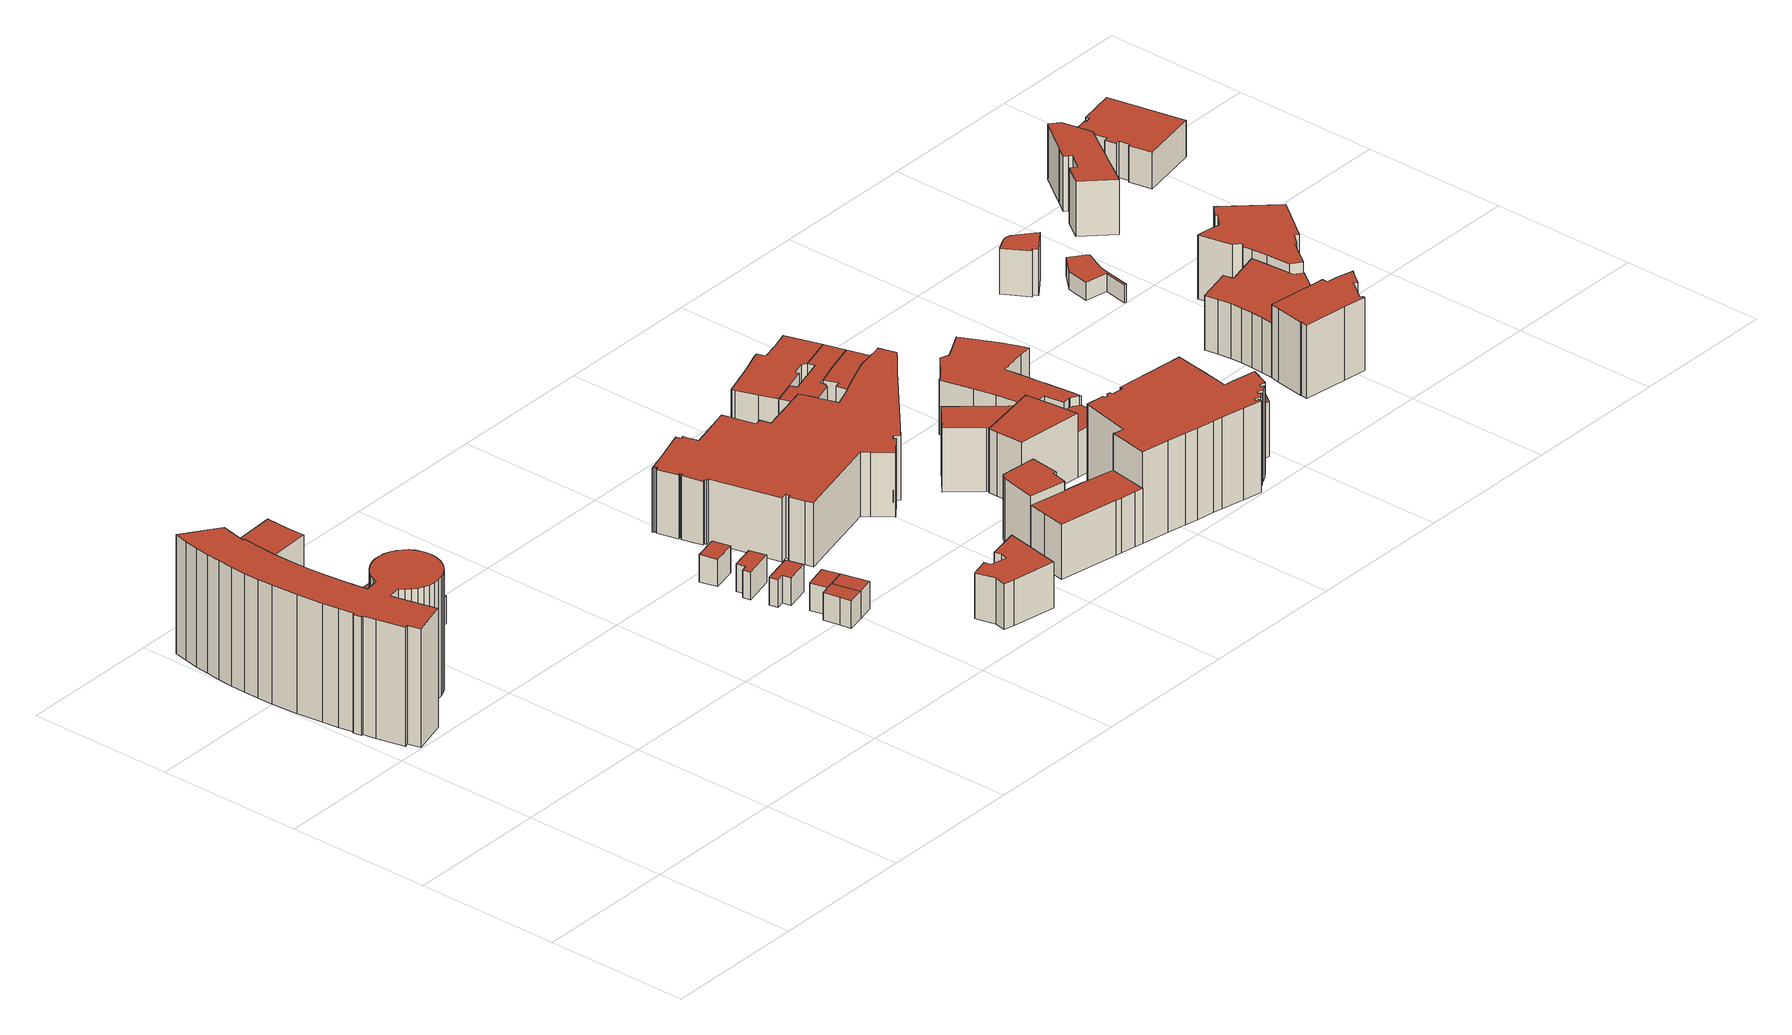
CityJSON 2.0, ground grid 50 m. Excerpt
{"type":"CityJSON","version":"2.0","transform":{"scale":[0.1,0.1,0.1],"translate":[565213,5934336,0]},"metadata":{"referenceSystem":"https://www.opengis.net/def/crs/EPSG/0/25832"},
"CityObjects":{
"building1":{"type":"Building","attributes":{"source":"Freie und Hansestadt Hamburg, LGV / ALKIS","function":"commercial","buildingFunctionCode":"2020","storeysAboveGround":13,"groundArea":1610,"estimatedHeight":41.6,"heightSource":"storeysAboveGround * 3.2m, fallback 12m; demo extrusion"},"geometry":[{"type":"Solid","lod":"1","boundaries":[[[[0,1,2,3,4,5,6,7,8,9,10,11,12,13,14,15,16,17,18,19,20,21,22,23,24,25,26,27,28,29,30,31,32,33,34,35,36,37,38,39,40,41,42,43,44,45,46,47,48,49,50,51,52,53,54,55,56,57,58,59,60,61,62,63,64,65,66]],[[67,68,69,70,71,72,73,74,75,76,77,78,79,80,81,82,83,84,85,86,87,88,89,90,91,92,93,94,95,96,97,98,99,100,101,102,103,104,105,106,107,108,109,110,111,112,113,114,115,116,117,118,119,120,121,122,123,124,125,126,127,128,129,130,131,132,133]],[[66,65,68,67]],[[65,64,69,68]],[[64,63,70,69]],[[63,62,71,70]],[[62,61,72,71]],[[61,60,73,72]],[[60,59,74,73]],[[59,58,75,74]],[[58,57,76,75]],[[57,56,77,76]],[[56,55,78,77]],[[55,54,79,78]],[[54,53,80,79]],[[53,52,81,80]],[[52,51,82,81]],[[51,50,83,82]],[[50,49,84,83]],[[49,48,85,84]],[[48,47,86,85]],[[47,46,87,86]],[[46,45,88,87]],[[45,44,89,88]],[[44,43,90,89]],[[43,42,91,90]],[[42,41,92,91]],[[41,40,93,92]],[[40,39,94,93]],[[39,38,95,94]],[[38,37,96,95]],[[37,36,97,96]],[[36,35,98,97]],[[35,34,99,98]],[[34,33,100,99]],[[33,32,101,100]],[[32,31,102,101]],[[31,30,103,102]],[[30,29,104,103]],[[29,28,105,104]],[[28,27,106,105]],[[27,26,107,106]],[[26,25,108,107]],[[25,24,109,108]],[[24,23,110,109]],[[23,22,111,110]],[[22,21,112,111]],[[21,20,113,112]],[[20,19,114,113]],[[19,18,115,114]],[[18,17,116,115]],[[17,16,117,116]],[[16,15,118,117]],[[15,14,119,118]],[[14,13,120,119]],[[13,12,121,120]],[[12,11,122,121]],[[11,10,123,122]],[[10,9,124,123]],[[9,8,125,124]],[[8,7,126,125]],[[7,6,127,126]],[[6,5,128,127]],[[5,4,129,128]],[[4,3,130,129]],[[3,2,131,130]],[[2,1,132,131]],[[1,0,133,132]],[[0,66,67,133]]]],"semantics":{"surfaces":[{"type":"GroundSurface"},{"type":"RoofSurface"},{"type":"WallSurface"}],"values":[[0,1,2,2,2,2,2,2,2,2,2,2,2,2,2,2,2,2,2,2,2,2,2,2,2,2,2,2,2,2,2,2,2,2,2,2,2,2,2,2,2,2,2,2,2,2,2,2,2,2,2,2,2,2,2,2,2,2,2,2,2,2,2,2,2,2,2,2,2]]}}]},
"building2":{"type":"Building","attributes":{"source":"Freie und Hansestadt Hamburg, LGV / ALKIS","function":"commercial","buildingFunctionCode":"2020","storeysAboveGround":9,"groundArea":375,"estimatedHeight":28.8,"heightSource":"storeysAboveGround * 3.2m, fallback 12m; demo extrusion"},"geometry":[{"type":"Solid","lod":"1","boundaries":[[[[134,135,136,137,138,139,25,24,23,140,141,142,143,144,145,146,147,148,149,150]],[[151,152,153,154,155,156,157,158,159,160,161,162,163,164,165,166,167,168,169,170]],[[150,149,152,151]],[[149,148,153,152]],[[148,147,154,153]],[[147,146,155,154]],[[146,145,156,155]],[[145,144,157,156]],[[144,143,158,157]],[[143,142,159,158]],[[142,141,160,159]],[[141,140,161,160]],[[140,23,162,161]],[[23,24,163,162]],[[24,25,164,163]],[[25,139,165,164]],[[139,138,166,165]],[[138,137,167,166]],[[137,136,168,167]],[[136,135,169,168]],[[135,134,170,169]],[[134,150,151,170]]]],"semantics":{"surfaces":[{"type":"GroundSurface"},{"type":"RoofSurface"},{"type":"WallSurface"}],"values":[[0,1,2,2,2,2,2,2,2,2,2,2,2,2,2,2,2,2,2,2,2,2]]}}]},
"building3":{"type":"Building","attributes":{"source":"Freie und Hansestadt Hamburg, LGV / ALKIS","function":"residential","buildingFunctionCode":"1010","roofType":"3400","storeysAboveGround":3,"groundArea":117,"estimatedHeight":9.6,"heightSource":"storeysAboveGround * 3.2m, fallback 12m; demo extrusion"},"geometry":[{"type":"Solid","lod":"1","boundaries":[[[[171,172,173,174,175,176,177,178,179,180,181,182,183,184]],[[185,186,187,188,189,190,191,192,193,194,195,196,197,198]],[[184,183,186,185]],[[183,182,187,186]],[[182,181,188,187]],[[181,180,189,188]],[[180,179,190,189]],[[179,178,191,190]],[[178,177,192,191]],[[177,176,193,192]],[[176,175,194,193]],[[175,174,195,194]],[[174,173,196,195]],[[173,172,197,196]],[[172,171,198,197]],[[171,184,185,198]]]],"semantics":{"surfaces":[{"type":"GroundSurface"},{"type":"RoofSurface"},{"type":"WallSurface"}],"values":[[0,1,2,2,2,2,2,2,2,2,2,2,2,2,2,2]]}}]},
"building4":{"type":"Building","attributes":{"source":"Freie und Hansestadt Hamburg, LGV / ALKIS","function":"residential","buildingFunctionCode":"1010","roofType":"3400","storeysAboveGround":3,"groundArea":223,"estimatedHeight":9.6,"heightSource":"storeysAboveGround * 3.2m, fallback 12m; demo extrusion"},"geometry":[{"type":"Solid","lod":"1","boundaries":[[[[199,200,201,202,203,204,205,206,207,208,209,210,211,212,177,176]],[[193,192,213,214,215,216,217,218,219,220,221,222,223,224,225,226]],[[176,177,192,193]],[[177,212,213,192]],[[212,211,214,213]],[[211,210,215,214]],[[210,209,216,215]],[[209,208,217,216]],[[208,207,218,217]],[[207,206,219,218]],[[206,205,220,219]],[[205,204,221,220]],[[204,203,222,221]],[[203,202,223,222]],[[202,201,224,223]],[[201,200,225,224]],[[200,199,226,225]],[[199,176,193,226]]]],"semantics":{"surfaces":[{"type":"GroundSurface"},{"type":"RoofSurface"},{"type":"WallSurface"}],"values":[[0,1,2,2,2,2,2,2,2,2,2,2,2,2,2,2,2,2]]}}]},
"building5":{"type":"Building","attributes":{"source":"Freie und Hansestadt Hamburg, LGV / ALKIS","function":"commercial","buildingFunctionCode":"2010","roofType":"3100","storeysAboveGround":3,"groundArea":58,"estimatedHeight":9.6,"heightSource":"storeysAboveGround * 3.2m, fallback 12m; demo extrusion"},"geometry":[{"type":"Solid","lod":"1","boundaries":[[[[227,228,229,230,231,232]],[[233,234,235,236,237,238]],[[232,231,234,233]],[[231,230,235,234]],[[230,229,236,235]],[[229,228,237,236]],[[228,227,238,237]],[[227,232,233,238]]]],"semantics":{"surfaces":[{"type":"GroundSurface"},{"type":"RoofSurface"},{"type":"WallSurface"}],"values":[[0,1,2,2,2,2,2,2]]}}]},
"building6":{"type":"Building","attributes":{"source":"Freie und Hansestadt Hamburg, LGV / ALKIS","function":"commercial","buildingFunctionCode":"2010","roofType":"3100","storeysAboveGround":3,"groundArea":60,"estimatedHeight":9.6,"heightSource":"storeysAboveGround * 3.2m, fallback 12m; demo extrusion"},"geometry":[{"type":"Solid","lod":"1","boundaries":[[[[239,240,241,242,243,244,245]],[[246,247,248,249,250,251,252]],[[245,244,247,246]],[[244,243,248,247]],[[243,242,249,248]],[[242,241,250,249]],[[241,240,251,250]],[[240,239,252,251]],[[239,245,246,252]]]],"semantics":{"surfaces":[{"type":"GroundSurface"},{"type":"RoofSurface"},{"type":"WallSurface"}],"values":[[0,1,2,2,2,2,2,2,2]]}}]},
"building7":{"type":"Building","attributes":{"source":"Freie und Hansestadt Hamburg, LGV / ALKIS","function":"commercial","buildingFunctionCode":"2050","roofType":"3400","storeysAboveGround":3,"groundArea":51,"estimatedHeight":9.6,"heightSource":"storeysAboveGround * 3.2m, fallback 12m; demo extrusion"},"geometry":[{"type":"Solid","lod":"1","boundaries":[[[[228,253,254,255,229]],[[236,256,257,258,237]],[[229,255,256,236]],[[255,254,257,256]],[[254,253,258,257]],[[253,228,237,258]],[[228,229,236,237]]]],"semantics":{"surfaces":[{"type":"GroundSurface"},{"type":"RoofSurface"},{"type":"WallSurface"}],"values":[[0,1,2,2,2,2,2]]}}]},
"building8":{"type":"Building","attributes":{"source":"Freie und Hansestadt Hamburg, LGV / ALKIS","function":"commercial","buildingFunctionCode":"2010","roofType":"3100","storeysAboveGround":3,"groundArea":58,"estimatedHeight":9.6,"heightSource":"storeysAboveGround * 3.2m, fallback 12m; demo extrusion"},"geometry":[{"type":"Solid","lod":"1","boundaries":[[[[259,260,261,262,263,264]],[[265,266,267,268,269,270]],[[264,263,266,265]],[[263,262,267,266]],[[262,261,268,267]],[[261,260,269,268]],[[260,259,270,269]],[[259,264,265,270]]]],"semantics":{"surfaces":[{"type":"GroundSurface"},{"type":"RoofSurface"},{"type":"WallSurface"}],"values":[[0,1,2,2,2,2,2,2]]}}]},
"building9":{"type":"Building","attributes":{"source":"Freie und Hansestadt Hamburg, LGV / ALKIS","function":"commercial","buildingFunctionCode":"2010","roofType":"3100","storeysAboveGround":3,"groundArea":60,"estimatedHeight":9.6,"heightSource":"storeysAboveGround * 3.2m, fallback 12m; demo extrusion"},"geometry":[{"type":"Solid","lod":"1","boundaries":[[[[230,229,255,271,272]],[[273,274,256,236,235]],[[272,271,274,273]],[[271,255,256,274]],[[255,229,236,256]],[[229,230,235,236]],[[230,272,273,235]]]],"semantics":{"surfaces":[{"type":"GroundSurface"},{"type":"RoofSurface"},{"type":"WallSurface"}],"values":[[0,1,2,2,2,2,2]]}}]},
"building10":{"type":"Building","attributes":{"source":"Freie und Hansestadt Hamburg, LGV / ALKIS","function":"commercial","buildingFunctionCode":"2010","roofType":"3400","storeysAboveGround":3,"groundArea":52,"estimatedHeight":9.6,"heightSource":"storeysAboveGround * 3.2m, fallback 12m; demo extrusion"},"geometry":[{"type":"Solid","lod":"1","boundaries":[[[[275,276,277,278]],[[279,280,281,282]],[[278,277,280,279]],[[277,276,281,280]],[[276,275,282,281]],[[275,278,279,282]]]],"semantics":{"surfaces":[{"type":"GroundSurface"},{"type":"RoofSurface"},{"type":"WallSurface"}],"values":[[0,1,2,2,2,2]]}}]},
"building11":{"type":"Building","attributes":{"source":"Freie und Hansestadt Hamburg, LGV / ALKIS","function":"commercial","buildingFunctionCode":"2020","roofType":"3400","storeysAboveGround":5,"groundArea":292,"estimatedHeight":16,"heightSource":"storeysAboveGround * 3.2m, fallback 12m; demo extrusion"},"geometry":[{"type":"Solid","lod":"1","boundaries":[[[[283,284,285,286,287,288,289,290,291,292,293,294]],[[295,296,297,298,299,300,301,302,303,304,305,306]],[[294,293,296,295]],[[293,292,297,296]],[[292,291,298,297]],[[291,290,299,298]],[[290,289,300,299]],[[289,288,301,300]],[[288,287,302,301]],[[287,286,303,302]],[[286,285,304,303]],[[285,284,305,304]],[[284,283,306,305]],[[283,294,295,306]]]],"semantics":{"surfaces":[{"type":"GroundSurface"},{"type":"RoofSurface"},{"type":"WallSurface"}],"values":[[0,1,2,2,2,2,2,2,2,2,2,2,2,2]]}}]},
"building12":{"type":"Building","attributes":{"source":"Freie und Hansestadt Hamburg, LGV / ALKIS","function":"commercial","buildingFunctionCode":"2010","roofType":"3400","storeysAboveGround":7,"groundArea":204,"estimatedHeight":22.4,"heightSource":"storeysAboveGround * 3.2m, fallback 12m; demo extrusion"},"geometry":[{"type":"Solid","lod":"1","boundaries":[[[[307,308,309,310,311,312,313]],[[314,315,316,317,318,319,320]],[[313,312,315,314]],[[312,311,316,315]],[[311,310,317,316]],[[310,309,318,317]],[[309,308,319,318]],[[308,307,320,319]],[[307,313,314,320]]]],"semantics":{"surfaces":[{"type":"GroundSurface"},{"type":"RoofSurface"},{"type":"WallSurface"}],"values":[[0,1,2,2,2,2,2,2,2]]}}]},
"building13":{"type":"Building","attributes":{"source":"Freie und Hansestadt Hamburg, LGV / ALKIS","function":"commercial","buildingFunctionCode":"2071","roofType":"9999","storeysAboveGround":7,"groundArea":2966,"estimatedHeight":22.4,"heightSource":"storeysAboveGround * 3.2m, fallback 12m; demo extrusion"},"geometry":[{"type":"Solid","lod":"1","boundaries":[[[[321,322,323,324,325,326,327,328,329,330,331,332,333,334,335,336,337,338,339,340,341,342,343,344,345,346,347,348,349,350,351,352,353,354,355,356,357,358,359,360,361,362,363,364,365,366,367,368,369,370,371,372]],[[373,374,375,376,377,378,379,380,381,382,383,384,385,386,387,388,389,390,391,392,393,394,395,396,397,398,399,400,401,402,403,404,405,406,407,408,409,410,411,412,413,414,415,416,417,418,419,420,421,422,423,424]],[[372,371,374,373]],[[371,370,375,374]],[[370,369,376,375]],[[369,368,377,376]],[[368,367,378,377]],[[367,366,379,378]],[[366,365,380,379]],[[365,364,381,380]],[[364,363,382,381]],[[363,362,383,382]],[[362,361,384,383]],[[361,360,385,384]],[[360,359,386,385]],[[359,358,387,386]],[[358,357,388,387]],[[357,356,389,388]],[[356,355,390,389]],[[355,354,391,390]],[[354,353,392,391]],[[353,352,393,392]],[[352,351,394,393]],[[351,350,395,394]],[[350,349,396,395]],[[349,348,397,396]],[[348,347,398,397]],[[347,346,399,398]],[[346,345,400,399]],[[345,344,401,400]],[[344,343,402,401]],[[343,342,403,402]],[[342,341,404,403]],[[341,340,405,404]],[[340,339,406,405]],[[339,338,407,406]],[[338,337,408,407]],[[337,336,409,408]],[[336,335,410,409]],[[335,334,411,410]],[[334,333,412,411]],[[333,332,413,412]],[[332,331,414,413]],[[331,330,415,414]],[[330,329,416,415]],[[329,328,417,416]],[[328,327,418,417]],[[327,326,419,418]],[[326,325,420,419]],[[325,324,421,420]],[[324,323,422,421]],[[323,322,423,422]],[[322,321,424,423]],[[321,372,373,424]]]],"semantics":{"surfaces":[{"type":"GroundSurface"},{"type":"RoofSurface"},{"type":"WallSurface"}],"values":[[0,1,2,2,2,2,2,2,2,2,2,2,2,2,2,2,2,2,2,2,2,2,2,2,2,2,2,2,2,2,2,2,2,2,2,2,2,2,2,2,2,2,2,2,2,2,2,2,2,2,2,2,2,2]]}}]},
"building14":{"type":"Building","attributes":{"source":"Freie und Hansestadt Hamburg, LGV / ALKIS","function":"commercial","buildingFunctionCode":"2020","storeysAboveGround":6,"groundArea":446,"estimatedHeight":19.2,"heightSource":"storeysAboveGround * 3.2m, fallback 12m; demo extrusion"},"geometry":[{"type":"Solid","lod":"1","boundaries":[[[[425,426,427,428,429,430,307,313,431,432,433,434,435]],[[436,437,438,439,440,441,442,443,444,445,446,447,448]],[[435,434,437,436]],[[434,433,438,437]],[[433,432,439,438]],[[432,431,440,439]],[[431,313,441,440]],[[313,307,442,441]],[[307,430,443,442]],[[430,429,444,443]],[[429,428,445,444]],[[428,427,446,445]],[[427,426,447,446]],[[426,425,448,447]],[[425,435,436,448]]]],"semantics":{"surfaces":[{"type":"GroundSurface"},{"type":"RoofSurface"},{"type":"WallSurface"}],"values":[[0,1,2,2,2,2,2,2,2,2,2,2,2,2,2]]}}]},
"building15":{"type":"Building","attributes":{"source":"Freie und Hansestadt Hamburg, LGV / ALKIS","function":"commercial","buildingFunctionCode":"2010","roofType":"1000","storeysAboveGround":7,"groundArea":217,"estimatedHeight":22.4,"heightSource":"storeysAboveGround * 3.2m, fallback 12m; demo extrusion"},"geometry":[{"type":"Solid","lod":"1","boundaries":[[[[449,450,451,452,453,454]],[[455,456,457,458,459,460]],[[454,453,456,455]],[[453,452,457,456]],[[452,451,458,457]],[[451,450,459,458]],[[450,449,460,459]],[[449,454,455,460]]]],"semantics":{"surfaces":[{"type":"GroundSurface"},{"type":"RoofSurface"},{"type":"WallSurface"}],"values":[[0,1,2,2,2,2,2,2]]}}]},
"building16":{"type":"Building","attributes":{"source":"Freie und Hansestadt Hamburg, LGV / ALKIS","function":"commercial","buildingFunctionCode":"2310","roofType":"3400","storeysAboveGround":7,"groundArea":320,"estimatedHeight":22.4,"heightSource":"storeysAboveGround * 3.2m, fallback 12m; demo extrusion"},"geometry":[{"type":"Solid","lod":"1","boundaries":[[[[461,462,463,464,449,454,465,466,467,468]],[[469,470,471,472,455,460,473,474,475,476]],[[468,467,470,469]],[[467,466,471,470]],[[466,465,472,471]],[[465,454,455,472]],[[454,449,460,455]],[[449,464,473,460]],[[464,463,474,473]],[[463,462,475,474]],[[462,461,476,475]],[[461,468,469,476]]]],"semantics":{"surfaces":[{"type":"GroundSurface"},{"type":"RoofSurface"},{"type":"WallSurface"}],"values":[[0,1,2,2,2,2,2,2,2,2,2,2]]}}]},
"building17":{"type":"Building","attributes":{"source":"Freie und Hansestadt Hamburg, LGV / ALKIS","function":"commercial","buildingFunctionCode":"2010","roofType":"3400","storeysAboveGround":6,"groundArea":485,"estimatedHeight":19.2,"heightSource":"storeysAboveGround * 3.2m, fallback 12m; demo extrusion"},"geometry":[{"type":"Solid","lod":"1","boundaries":[[[[477,478,479,480,481,482,483,484,485,486,487,488,489,490,491,492,493]],[[494,495,496,497,498,499,500,501,502,503,504,505,506,507,508,509,510]],[[493,492,495,494]],[[492,491,496,495]],[[491,490,497,496]],[[490,489,498,497]],[[489,488,499,498]],[[488,487,500,499]],[[487,486,501,500]],[[486,485,502,501]],[[485,484,503,502]],[[484,483,504,503]],[[483,482,505,504]],[[482,481,506,505]],[[481,480,507,506]],[[480,479,508,507]],[[479,478,509,508]],[[478,477,510,509]],[[477,493,494,510]]]],"semantics":{"surfaces":[{"type":"GroundSurface"},{"type":"RoofSurface"},{"type":"WallSurface"}],"values":[[0,1,2,2,2,2,2,2,2,2,2,2,2,2,2,2,2,2,2]]}}]},
"building18":{"type":"Building","attributes":{"source":"Freie und Hansestadt Hamburg, LGV / ALKIS","function":"commercial","buildingFunctionCode":"2010","roofType":"3400","storeysAboveGround":6,"groundArea":260,"estimatedHeight":19.2,"heightSource":"storeysAboveGround * 3.2m, fallback 12m; demo extrusion"},"geometry":[{"type":"Solid","lod":"1","boundaries":[[[[511,486,485,512,513,514,515,516,517,331,330,491,490,518]],[[519,497,496,520,521,522,523,524,525,526,527,502,501,528]],[[518,490,497,519]],[[490,491,496,497]],[[491,330,520,496]],[[330,331,521,520]],[[331,517,522,521]],[[517,516,523,522]],[[516,515,524,523]],[[515,514,525,524]],[[514,513,526,525]],[[513,512,527,526]],[[512,485,502,527]],[[485,486,501,502]],[[486,511,528,501]],[[511,518,519,528]]]],"semantics":{"surfaces":[{"type":"GroundSurface"},{"type":"RoofSurface"},{"type":"WallSurface"}],"values":[[0,1,2,2,2,2,2,2,2,2,2,2,2,2,2,2]]}}]},
"building19":{"type":"Building","attributes":{"source":"Freie und Hansestadt Hamburg, LGV / ALKIS","function":"commercial","buildingFunctionCode":"2010","roofType":"3400","storeysAboveGround":6,"groundArea":188,"estimatedHeight":19.2,"heightSource":"storeysAboveGround * 3.2m, fallback 12m; demo extrusion"},"geometry":[{"type":"Solid","lod":"1","boundaries":[[[[529,514,513,512,339,338,337,336,335,530]],[[531,532,533,534,535,536,527,526,525,537]],[[530,335,532,531]],[[335,336,533,532]],[[336,337,534,533]],[[337,338,535,534]],[[338,339,536,535]],[[339,512,527,536]],[[512,513,526,527]],[[513,514,525,526]],[[514,529,537,525]],[[529,530,531,537]]]],"semantics":{"surfaces":[{"type":"GroundSurface"},{"type":"RoofSurface"},{"type":"WallSurface"}],"values":[[0,1,2,2,2,2,2,2,2,2,2,2]]}}]},
"building20":{"type":"Building","attributes":{"source":"Freie und Hansestadt Hamburg, LGV / ALKIS","function":"commercial","buildingFunctionCode":"2461","roofType":"1000","storeysAboveGround":10,"groundArea":1441,"estimatedHeight":32,"heightSource":"storeysAboveGround * 3.2m, fallback 12m; demo extrusion"},"geometry":[{"type":"Solid","lod":"1","boundaries":[[[[538,539,540,541,542,543,544,545,546,547,548,549,550,551,552,553,554,555,556,557,558,559,560,561,562,563,564,565,566,567,568,569,570,571,572,573,574,575,576,577,425,435,578,579,580]],[[581,582,583,584,585,586,587,588,589,590,591,592,593,594,595,596,597,598,599,600,601,602,603,604,605,606,607,608,609,610,611,612,613,614,615,616,617,618,619,620,621,622,623,624,625]],[[580,579,582,581]],[[579,578,583,582]],[[578,435,584,583]],[[435,425,585,584]],[[425,577,586,585]],[[577,576,587,586]],[[576,575,588,587]],[[575,574,589,588]],[[574,573,590,589]],[[573,572,591,590]],[[572,571,592,591]],[[571,570,593,592]],[[570,569,594,593]],[[569,568,595,594]],[[568,567,596,595]],[[567,566,597,596]],[[566,565,598,597]],[[565,564,599,598]],[[564,563,600,599]],[[563,562,601,600]],[[562,561,602,601]],[[561,560,603,602]],[[560,559,604,603]],[[559,558,605,604]],[[558,557,606,605]],[[557,556,607,606]],[[556,555,608,607]],[[555,554,609,608]],[[554,553,610,609]],[[553,552,611,610]],[[552,551,612,611]],[[551,550,613,612]],[[550,549,614,613]],[[549,548,615,614]],[[548,547,616,615]],[[547,546,617,616]],[[546,545,618,617]],[[545,544,619,618]],[[544,543,620,619]],[[543,542,621,620]],[[542,541,622,621]],[[541,540,623,622]],[[540,539,624,623]],[[539,538,625,624]],[[538,580,581,625]]]],"semantics":{"surfaces":[{"type":"GroundSurface"},{"type":"RoofSurface"},{"type":"WallSurface"}],"values":[[0,1,2,2,2,2,2,2,2,2,2,2,2,2,2,2,2,2,2,2,2,2,2,2,2,2,2,2,2,2,2,2,2,2,2,2,2,2,2,2,2,2,2,2,2,2,2]]}}]},
"building21":{"type":"Building","attributes":{"source":"Freie und Hansestadt Hamburg, LGV / ALKIS","function":"commercial","buildingFunctionCode":"2310","roofType":"1000","storeysAboveGround":5,"groundArea":185,"estimatedHeight":16,"heightSource":"storeysAboveGround * 3.2m, fallback 12m; demo extrusion"},"geometry":[{"type":"Solid","lod":"1","boundaries":[[[[626,627,628,461,468,629,630,467,466,631,632,633,634,635,636,637]],[[638,639,640,641,642,643,644,645,646,647,648,649,650,651,652,653]],[[637,636,639,638]],[[636,635,640,639]],[[635,634,641,640]],[[634,633,642,641]],[[633,632,643,642]],[[632,631,644,643]],[[631,466,645,644]],[[466,467,646,645]],[[467,630,647,646]],[[630,629,648,647]],[[629,468,649,648]],[[468,461,650,649]],[[461,628,651,650]],[[628,627,652,651]],[[627,626,653,652]],[[626,637,638,653]]]],"semantics":{"surfaces":[{"type":"GroundSurface"},{"type":"RoofSurface"},{"type":"WallSurface"}],"values":[[0,1,2,2,2,2,2,2,2,2,2,2,2,2,2,2,2,2]]}}]},
"building22":{"type":"Building","attributes":{"source":"Freie und Hansestadt Hamburg, LGV / ALKIS","function":"commercial","buildingFunctionCode":"2010","roofType":"3400","storeysAboveGround":6,"groundArea":776,"estimatedHeight":19.2,"heightSource":"storeysAboveGround * 3.2m, fallback 12m; demo extrusion"},"geometry":[{"type":"Solid","lod":"1","boundaries":[[[[654,655,656,657,658,659,660,661,662,663,664,636,635,634,633,632,631,466,465,665,666,667,668,669,670,671,672,673]],[[674,675,676,677,678,679,680,681,682,683,684,685,686,687,688,689,690,691,692,693,694,695,696,697,698,699,700,701]],[[673,672,675,674]],[[672,671,676,675]],[[671,670,677,676]],[[670,669,678,677]],[[669,668,679,678]],[[668,667,680,679]],[[667,666,681,680]],[[666,665,682,681]],[[665,465,683,682]],[[465,466,684,683]],[[466,631,685,684]],[[631,632,686,685]],[[632,633,687,686]],[[633,634,688,687]],[[634,635,689,688]],[[635,636,690,689]],[[636,664,691,690]],[[664,663,692,691]],[[663,662,693,692]],[[662,661,694,693]],[[661,660,695,694]],[[660,659,696,695]],[[659,658,697,696]],[[658,657,698,697]],[[657,656,699,698]],[[656,655,700,699]],[[655,654,701,700]],[[654,673,674,701]]]],"semantics":{"surfaces":[{"type":"GroundSurface"},{"type":"RoofSurface"},{"type":"WallSurface"}],"values":[[0,1,2,2,2,2,2,2,2,2,2,2,2,2,2,2,2,2,2,2,2,2,2,2,2,2,2,2,2,2]]}}]},
"building23":{"type":"Building","attributes":{"source":"Freie und Hansestadt Hamburg, LGV / ALKIS","function":"commercial","buildingFunctionCode":"2310","roofType":"3400","storeysAboveGround":6,"groundArea":304,"estimatedHeight":19.2,"heightSource":"storeysAboveGround * 3.2m, fallback 12m; demo extrusion"},"geometry":[{"type":"Solid","lod":"1","boundaries":[[[[702,703,704,705,706,707,708,555,554,709,710,711,712,713,552,551,550]],[[714,715,716,717,718,719,720,721,722,723,724,725,726,727,728,729,730]],[[550,551,715,714]],[[551,552,716,715]],[[552,713,717,716]],[[713,712,718,717]],[[712,711,719,718]],[[711,710,720,719]],[[710,709,721,720]],[[709,554,722,721]],[[554,555,723,722]],[[555,708,724,723]],[[708,707,725,724]],[[707,706,726,725]],[[706,705,727,726]],[[705,704,728,727]],[[704,703,729,728]],[[703,702,730,729]],[[702,550,714,730]]]],"semantics":{"surfaces":[{"type":"GroundSurface"},{"type":"RoofSurface"},{"type":"WallSurface"}],"values":[[0,1,2,2,2,2,2,2,2,2,2,2,2,2,2,2,2,2,2]]}}]},
"building24":{"type":"Building","attributes":{"source":"Freie und Hansestadt Hamburg, LGV / ALKIS","function":"residential","buildingFunctionCode":"1120","storeysAboveGround":8,"groundArea":406,"estimatedHeight":25.6,"heightSource":"storeysAboveGround * 3.2m, fallback 12m; demo extrusion"},"geometry":[{"type":"Solid","lod":"1","boundaries":[[[[731,732,733,734,735,736,737,738,739,740,741,742,743,744,745,746,747,748,749,750,751]],[[752,753,754,755,756,757,758,759,760,761,762,763,764,765,766,767,768,769,770,771,772]],[[751,750,753,752]],[[750,749,754,753]],[[749,748,755,754]],[[748,747,756,755]],[[747,746,757,756]],[[746,745,758,757]],[[745,744,759,758]],[[744,743,760,759]],[[743,742,761,760]],[[742,741,762,761]],[[741,740,763,762]],[[740,739,764,763]],[[739,738,765,764]],[[738,737,766,765]],[[737,736,767,766]],[[736,735,768,767]],[[735,734,769,768]],[[734,733,770,769]],[[733,732,771,770]],[[732,731,772,771]],[[731,751,752,772]]]],"semantics":{"surfaces":[{"type":"GroundSurface"},{"type":"RoofSurface"},{"type":"WallSurface"}],"values":[[0,1,2,2,2,2,2,2,2,2,2,2,2,2,2,2,2,2,2,2,2,2,2]]}}]},
"building25":{"type":"Building","attributes":{"source":"Freie und Hansestadt Hamburg, LGV / ALKIS","function":"commercial","buildingFunctionCode":"2310","roofType":"3400","storeysAboveGround":6,"groundArea":675,"estimatedHeight":19.2,"heightSource":"storeysAboveGround * 3.2m, fallback 12m; demo extrusion"},"geometry":[{"type":"Solid","lod":"1","boundaries":[[[[773,774,775,776,777,778,779,780,781,782,746,745,744,783,784,785,786,787,788,789,790]],[[791,792,793,794,795,796,797,798,799,800,801,802,803,804,805,806,807,808,809,810,811]],[[790,789,792,791]],[[789,788,793,792]],[[788,787,794,793]],[[787,786,795,794]],[[786,785,796,795]],[[785,784,797,796]],[[784,783,798,797]],[[783,744,799,798]],[[744,745,800,799]],[[745,746,801,800]],[[746,782,802,801]],[[782,781,803,802]],[[781,780,804,803]],[[780,779,805,804]],[[779,778,806,805]],[[778,777,807,806]],[[777,776,808,807]],[[776,775,809,808]],[[775,774,810,809]],[[774,773,811,810]],[[773,790,791,811]]]],"semantics":{"surfaces":[{"type":"GroundSurface"},{"type":"RoofSurface"},{"type":"WallSurface"}],"values":[[0,1,2,2,2,2,2,2,2,2,2,2,2,2,2,2,2,2,2,2,2,2,2]]}}]},
"building26":{"type":"Building","attributes":{"source":"Freie und Hansestadt Hamburg, LGV / ALKIS","function":"commercial","buildingFunctionCode":"2010","roofType":"1000","storeysAboveGround":5,"groundArea":95,"estimatedHeight":16,"heightSource":"storeysAboveGround * 3.2m, fallback 12m; demo extrusion"},"geometry":[{"type":"Solid","lod":"1","boundaries":[[[[812,813,814,815,816,817,818,819,820,821,822,823,824,825,826,827,828]],[[829,830,831,832,833,834,835,836,837,838,839,840,841,842,843,844,845]],[[828,827,830,829]],[[827,826,831,830]],[[826,825,832,831]],[[825,824,833,832]],[[824,823,834,833]],[[823,822,835,834]],[[822,821,836,835]],[[821,820,837,836]],[[820,819,838,837]],[[819,818,839,838]],[[818,817,840,839]],[[817,816,841,840]],[[816,815,842,841]],[[815,814,843,842]],[[814,813,844,843]],[[813,812,845,844]],[[812,828,829,845]]]],"semantics":{"surfaces":[{"type":"GroundSurface"},{"type":"RoofSurface"},{"type":"WallSurface"}],"values":[[0,1,2,2,2,2,2,2,2,2,2,2,2,2,2,2,2,2,2]]}}]},
"building27":{"type":"Building","attributes":{"source":"Freie und Hansestadt Hamburg, LGV / ALKIS","function":"commercial","buildingFunctionCode":"2050","roofType":"1000","storeysAboveGround":2,"groundArea":123,"estimatedHeight":6.4,"heightSource":"storeysAboveGround * 3.2m, fallback 12m; demo extrusion"},"geometry":[{"type":"Solid","lod":"1","boundaries":[[[[846,847,848,849,850,851,852,853,854,855]],[[856,857,858,859,860,861,862,863,864,865]],[[855,854,857,856]],[[854,853,858,857]],[[853,852,859,858]],[[852,851,860,859]],[[851,850,861,860]],[[850,849,862,861]],[[849,848,863,862]],[[848,847,864,863]],[[847,846,865,864]],[[846,855,856,865]]]],"semantics":{"surfaces":[{"type":"GroundSurface"},{"type":"RoofSurface"},{"type":"WallSurface"}],"values":[[0,1,2,2,2,2,2,2,2,2,2,2]]}}]},
"building28":{"type":"Building","attributes":{"source":"Freie und Hansestadt Hamburg, LGV / ALKIS","function":"commercial","buildingFunctionCode":"2310","roofType":"1000","storeysAboveGround":7,"groundArea":634,"estimatedHeight":22.4,"heightSource":"storeysAboveGround * 3.2m, fallback 12m; demo extrusion"},"geometry":[{"type":"Solid","lod":"1","boundaries":[[[[866,778,777,776,867,868,869,870,871,872,873,874,875,876,877,878,879,880,881,882]],[[883,884,885,886,887,888,889,890,891,892,893,894,895,896,897,898,899,900,901,902]],[[882,881,884,883]],[[881,880,885,884]],[[880,879,886,885]],[[879,878,887,886]],[[878,877,888,887]],[[877,876,889,888]],[[876,875,890,889]],[[875,874,891,890]],[[874,873,892,891]],[[873,872,893,892]],[[872,871,894,893]],[[871,870,895,894]],[[870,869,896,895]],[[869,868,897,896]],[[868,867,898,897]],[[867,776,899,898]],[[776,777,900,899]],[[777,778,901,900]],[[778,866,902,901]],[[866,882,883,902]]]],"semantics":{"surfaces":[{"type":"GroundSurface"},{"type":"RoofSurface"},{"type":"WallSurface"}],"values":[[0,1,2,2,2,2,2,2,2,2,2,2,2,2,2,2,2,2,2,2,2,2]]}}]},
"building29":{"type":"Building","attributes":{"source":"Freie und Hansestadt Hamburg, LGV / ALKIS","function":"commercial","buildingFunctionCode":"2310","roofType":"3400","storeysAboveGround":6,"groundArea":376,"estimatedHeight":19.2,"heightSource":"storeysAboveGround * 3.2m, fallback 12m; demo extrusion"},"geometry":[{"type":"Solid","lod":"1","boundaries":[[[[903,904,905,906,907,908,909,910,911,912,913,914,915,916,917,918]],[[919,920,921,922,923,924,925,926,927,928,929,930,931,932,933,934]],[[918,917,920,919]],[[917,916,921,920]],[[916,915,922,921]],[[915,914,923,922]],[[914,913,924,923]],[[913,912,925,924]],[[912,911,926,925]],[[911,910,927,926]],[[910,909,928,927]],[[909,908,929,928]],[[908,907,930,929]],[[907,906,931,930]],[[906,905,932,931]],[[905,904,933,932]],[[904,903,934,933]],[[903,918,919,934]]]],"semantics":{"surfaces":[{"type":"GroundSurface"},{"type":"RoofSurface"},{"type":"WallSurface"}],"values":[[0,1,2,2,2,2,2,2,2,2,2,2,2,2,2,2,2,2]]}}]},
"building30":{"type":"Building","attributes":{"source":"Freie und Hansestadt Hamburg, LGV / ALKIS","function":"commercial","buildingFunctionCode":"2010","roofType":"5000","storeysAboveGround":4,"groundArea":543,"estimatedHeight":12.8,"heightSource":"storeysAboveGround * 3.2m, fallback 12m; demo extrusion"},"geometry":[{"type":"Solid","lod":"1","boundaries":[[[[935,936,937,938,939,940,941,942,943,944,945,946,947,948]],[[949,950,951,952,953,954,955,956,957,958,959,960,961,962]],[[948,947,950,949]],[[947,946,951,950]],[[946,945,952,951]],[[945,944,953,952]],[[944,943,954,953]],[[943,942,955,954]],[[942,941,956,955]],[[941,940,957,956]],[[940,939,958,957]],[[939,938,959,958]],[[938,937,960,959]],[[937,936,961,960]],[[936,935,962,961]],[[935,948,949,962]]]],"semantics":{"surfaces":[{"type":"GroundSurface"},{"type":"RoofSurface"},{"type":"WallSurface"}],"values":[[0,1,2,2,2,2,2,2,2,2,2,2,2,2,2,2]]}}]}
},
"vertices":[
[182,1193,0],[218,1039,0],[98,1005,0],[86,1049,0],[74,1044,0],[52,1142,0],[43,1185,0],[37,1184,0],[31,1213,0],[37,1214,0],[27,1268,0],[19,1323,0],[9,1414,0],[2,1505,0],[1,1558,0],[2,1610,0],[4,1662,0],[8,1715,0],[13,1763,0],[20,1811,0],[29,1859,0],[39,1906,0],[162,1822,0],[161,1817,0],[143,1734,0],[150,1735,0],[145,1674,0],[141,1613,0],[141,1546,0],[144,1479,0],[149,1413,0],[157,1346,0],[161,1318,0],[168,1270,0],[219,1279,0],[225,1297,0],[235,1314,0],[247,1330,0],[262,1342,0],[278,1352,0],[296,1359,0],[315,1363,0],[335,1364,0],[354,1361,0],[372,1355,0],[389,1345,0],[405,1333,0],[418,1319,0],[428,1302,0],[435,1284,0],[439,1265,0],[439,1246,0],[436,1227,0],[430,1208,0],[421,1191,0],[409,1176,0],[394,1163,0],[378,1153,0],[360,1146,0],[341,1142,0],[321,1141,0],[302,1144,0],[284,1150,0],[267,1159,0],[251,1171,0],[238,1185,0],[228,1202,0],[228,1202,416],[238,1185,416],[251,1171,416],[267,1159,416],[284,1150,416],[302,1144,416],[321,1141,416],[341,1142,416],[360,1146,416],[378,1153,416],[394,1163,416],[409,1176,416],[421,1191,416],[430,1208,416],[436,1227,416],[439,1246,416],[439,1265,416],[435,1284,416],[428,1302,416],[418,1319,416],[405,1333,416],[389,1345,416],[372,1355,416],[354,1361,416],[335,1364,416],[315,1363,416],[296,1359,416],[278,1352,416],[262,1342,416],[247,1330,416],[235,1314,416],[225,1297,416],[219,1279,416],[168,1270,416],[161,1318,416],[157,1346,416],[149,1413,416],[144,1479,416],[141,1546,416],[141,1613,416],[145,1674,416],[150,1735,416],[143,1734,416],[161,1817,416],[162,1822,416],[39,1906,416],[29,1859,416],[20,1811,416],[13,1763,416],[8,1715,416],[4,1662,416],[2,1610,416],[1,1558,416],[2,1505,416],[9,1414,416],[19,1323,416],[27,1268,416],[37,1214,416],[31,1213,416],[37,1184,416],[43,1185,416],[52,1142,416],[74,1044,416],[86,1049,416],[98,1005,416],[218,1039,416],[182,1193,416],
[440,1884,0],[438,1805,0],[439,1746,0],[439,1744,0],[232,1735,0],[232,1739,0],[168,1818,0],[169,1822,0],[171,1826,0],[175,1829,0],[180,1830,0],[184,1830,0],[188,1828,0],[191,1824,0],[193,1819,0],[196,1819,0],[208,1874,0],[208,1874,288],[196,1819,288],[193,1819,288],[191,1824,288],[188,1828,288],[184,1830,288],[180,1830,288],[175,1829,288],[171,1826,288],[169,1822,288],[168,1818,288],[161,1817,288],[143,1734,288],[150,1735,288],[232,1739,288],[232,1735,288],[439,1744,288],[439,1746,288],[438,1805,288],[440,1884,288],
[548,1390,0],[544,1394,0],[532,1404,0],[532,1424,0],[515,1424,0],[514,1469,0],[644,1471,0],[654,1471,0],[664,1464,0],[665,1437,0],[683,1437,0],[684,1397,0],[559,1392,0],[559,1391,0],[559,1391,96],[559,1392,96],[684,1397,96],[683,1437,96],[665,1437,96],[664,1464,96],[654,1471,96],[644,1471,96],[514,1469,96],[515,1424,96],[532,1424,96],[532,1404,96],[544,1394,96],[548,1390,96],
[507,1469,0],[506,1506,0],[498,1506,0],[498,1577,0],[505,1577,0],[504,1617,0],[638,1620,0],[648,1620,0],[649,1520,0],[654,1520,0],[665,1510,0],[666,1488,0],[655,1477,0],[644,1477,0],[644,1477,96],[655,1477,96],[666,1488,96],[665,1510,96],[654,1520,96],[649,1520,96],[648,1620,96],[638,1620,96],[504,1617,96],[505,1577,96],[498,1577,96],[498,1506,96],[506,1506,96],[507,1469,96],
[1418,547,0],[1449,555,0],[1473,560,0],[1494,465,0],[1434,451,0],[1428,490,0],[1428,490,96],[1434,451,96],[1494,465,96],[1473,560,96],[1449,555,96],[1418,547,96],
[1380,725,0],[1405,731,0],[1487,751,0],[1502,693,0],[1420,673,0],[1413,701,0],[1386,694,0],[1386,694,96],[1413,701,96],[1420,673,96],[1502,693,96],[1487,751,96],[1405,731,96],[1380,725,96],
[1434,613,0],[1516,634,0],[1531,575,0],[1531,575,96],[1516,634,96],[1434,613,96],
[1367,785,0],[1361,812,0],[1383,818,0],[1376,849,0],[1459,869,0],[1473,811,0],[1473,811,96],[1459,869,96],[1376,849,96],[1383,818,96],[1361,812,96],[1367,785,96],
[1532,575,0],[1555,480,0],[1555,480,96],[1532,575,96],
[1361,908,0],[1346,967,0],[1430,988,0],[1444,928,0],[1444,928,96],[1430,988,96],[1346,967,96],[1361,908,96],
[1721,97,0],[1730,138,0],[1713,206,0],[1769,220,0],[1775,222,0],[1781,199,0],[1839,187,0],[1844,213,0],[1837,234,0],[1947,257,0],[1910,63,0],[1758,90,0],[1758,90,160],[1910,63,160],[1947,257,160],[1837,234,160],[1844,213,160],[1839,187,160],[1781,199,160],[1775,222,160],[1769,220,160],[1713,206,160],[1730,138,160],[1721,97,160],
[2075,290,0],[2099,412,0],[2115,430,0],[2239,418,0],[2228,318,0],[2214,318,0],[2202,265,0],[2202,265,224],[2214,318,224],[2228,318,224],[2239,418,224],[2115,430,224],[2099,412,224],[2075,290,224],
[1652,1314,0],[1657,1296,0],[1668,1299,0],[1671,1290,0],[1681,1248,0],[1837,1290,0],[1864,1178,0],[1886,1183,0],[1895,1146,0],[2074,1190,0],[2088,1148,0],[2095,1126,0],[2114,1065,0],[2164,1084,0],[2231,1114,0],[2270,1131,0],[2324,1152,0],[2411,1170,0],[2424,1173,0],[2432,1147,0],[2441,1115,0],[2425,1100,0],[2383,1065,0],[2356,1041,0],[2123,836,0],[2086,804,0],[2072,820,0],[2061,811,0],[2066,805,0],[2004,754,0],[1956,814,0],[1938,836,0],[1629,760,0],[1622,789,0],[1609,840,0],[1617,842,0],[1614,856,0],[1592,851,0],[1534,1089,0],[1523,1086,0],[1521,1094,0],[1513,1092,0],[1496,1163,0],[1504,1165,0],[1503,1173,0],[1494,1171,0],[1476,1242,0],[1486,1245,0],[1484,1251,0],[1475,1249,0],[1473,1255,0],[1539,1276,0],[1539,1276,224],[1473,1255,224],[1475,1249,224],[1484,1251,224],[1486,1245,224],[1476,1242,224],[1494,1171,224],[1503,1173,224],[1504,1165,224],[1496,1163,224],[1513,1092,224],[1521,1094,224],[1523,1086,224],[1534,1089,224],[1592,851,224],[1614,856,224],[1617,842,224],[1609,840,224],[1622,789,224],[1629,760,224],[1938,836,224],[1956,814,224],[2004,754,224],[2066,805,224],[2061,811,224],[2072,820,224],[2086,804,224],[2123,836,224],[2356,1041,224],[2383,1065,224],[2425,1100,224],[2441,1115,224],[2432,1147,224],[2424,1173,224],[2411,1170,224],[2324,1152,224],[2270,1131,224],[2231,1114,224],[2164,1084,224],[2114,1065,224],[2095,1126,224],[2088,1148,224],[2074,1190,224],[1895,1146,224],[1886,1183,224],[1864,1178,224],[1837,1290,224],[1681,1248,224],[1671,1290,224],[1668,1299,224],[1657,1296,224],[1652,1314,224],
[2359,92,0],[2328,98,0],[2275,107,0],[2256,111,0],[2049,148,0],[2063,228,0],[2222,261,0],[2275,251,0],[2282,250,0],[2372,230,0],[2382,227,0],[2382,227,192],[2372,230,192],[2282,250,192],[2275,251,192],[2222,261,192],[2202,265,192],[2075,290,192],[2063,228,192],[2049,148,192],[2256,111,192],[2275,107,192],[2328,98,192],[2359,92,192],
[2295,630,0],[2287,639,0],[2200,738,0],[2291,817,0],[2423,666,0],[2434,654,0],[2434,654,224],[2423,666,224],[2291,817,224],[2200,738,224],[2287,639,224],[2295,630,224],
[2521,479,0],[2288,503,0],[2287,598,0],[2287,629,0],[2502,665,0],[2504,646,0],[2510,595,0],[2513,573,0],[2513,573,224],[2510,595,224],[2504,646,224],[2502,665,224],[2287,629,224],[2287,598,224],[2288,503,224],[2521,479,224],
[2005,1392,0],[2102,1425,0],[2118,1430,0],[2191,1458,0],[2207,1462,0],[2216,1435,0],[2274,1449,0],[2338,1468,0],[2376,1345,0],[2261,1312,0],[2244,1321,0],[2201,1308,0],[2205,1295,0],[2133,1273,0],[2054,1249,0],[2033,1311,0],[2009,1380,0],[2009,1380,192],[2033,1311,192],[2054,1249,192],[2133,1273,192],[2205,1295,192],[2201,1308,192],[2244,1321,192],[2261,1312,192],[2376,1345,192],[2338,1468,192],[2274,1449,192],[2216,1435,192],[2207,1462,192],[2191,1458,192],[2118,1430,192],[2102,1425,192],[2005,1392,192],
[2268,1287,0],[2396,1272,0],[2295,1242,0],[2222,1217,0],[2203,1211,0],[2207,1197,0],[2198,1181,0],[2141,1249,0],[2141,1249,192],[2074,1190,192],[2088,1148,192],[2198,1181,192],[2207,1197,192],[2203,1211,192],[2222,1217,192],[2295,1242,192],[2396,1272,192],[2268,1287,192],
[2237,1169,0],[2217,1163,0],[2217,1163,192],[2231,1114,192],[2270,1131,192],[2324,1152,192],[2411,1170,192],[2424,1173,192],[2237,1169,192],
[2524,377,0],[2536,376,0],[2537,379,0],[2540,382,0],[2543,383,0],[2547,384,0],[2551,382,0],[2553,380,0],[2555,376,0],[2555,372,0],[2596,368,0],[2597,379,0],[2841,353,0],[2825,256,0],[2821,234,0],[2807,149,0],[2839,144,0],[2922,129,0],[2894,65,0],[2892,62,0],[2873,70,0],[2868,59,0],[2876,55,0],[2878,53,0],[2858,41,0],[2838,50,0],[2833,39,0],[2839,36,0],[2842,32,0],[2822,21,0],[2802,30,0],[2798,21,0],[2808,17,0],[2806,7,0],[2739,20,0],[2660,37,0],[2627,43,0],[2565,54,0],[2520,62,0],[2454,75,0],[2421,219,0],[2462,393,0],[2525,386,0],[2525,386,320],[2462,393,320],[2421,219,320],[2382,227,320],[2359,92,320],[2454,75,320],[2520,62,320],[2565,54,320],[2627,43,320],[2660,37,320],[2739,20,320],[2806,7,320],[2808,17,320],[2798,21,320],[2802,30,320],[2822,21,320],[2842,32,320],[2839,36,320],[2833,39,320],[2838,50,320],[2858,41,320],[2878,53,320],[2876,55,320],[2868,59,320],[2873,70,320],[2892,62,320],[2894,65,320],[2922,129,320],[2839,144,320],[2807,149,320],[2821,234,320],[2825,256,320],[2841,353,320],[2597,379,320],[2596,368,320],[2555,372,320],[2555,376,320],[2553,380,320],[2551,382,320],[2547,384,320],[2543,383,320],[2540,382,320],[2537,379,320],[2536,376,320],[2524,377,320],
[2644,466,0],[2641,466,0],[2616,469,0],[2524,575,0],[2522,596,0],[2573,653,0],[2584,584,0],[2608,588,0],[2614,588,0],[2639,572,0],[2644,569,0],[2644,566,0],[2644,566,160],[2644,569,160],[2639,572,160],[2614,588,160],[2608,588,160],[2584,584,160],[2573,653,160],[2504,646,160],[2510,595,160],[2522,596,160],[2524,575,160],[2513,573,160],[2521,479,160],[2616,469,160],[2641,466,160],[2644,466,160],
[2662,1068,0],[2719,952,0],[2739,899,0],[2753,862,0],[2705,855,0],[2613,840,0],[2619,790,0],[2627,722,0],[2631,688,0],[2634,664,0],[2642,597,0],[2485,768,0],[2468,841,0],[2443,951,0],[2461,961,0],[2540,1029,0],[2565,1020,0],[2567,1017,0],[2570,1018,0],[2613,1041,0],[2613,1041,192],[2570,1018,192],[2567,1017,192],[2565,1020,192],[2540,1029,192],[2461,961,192],[2443,951,192],[2468,841,192],[2485,768,192],[2502,665,192],[2504,646,192],[2573,653,192],[2584,584,192],[2608,588,192],[2614,588,192],[2639,572,192],[2644,569,192],[2642,597,192],[2634,664,192],[2631,688,192],[2627,722,192],[2619,790,192],[2613,840,192],[2705,855,192],[2753,862,192],[2739,899,192],[2719,952,192],[2662,1068,192],
[2886,348,0],[2901,345,0],[2914,338,0],[2926,329,0],[2936,318,0],[3027,191,0],[2978,119,0],[2841,157,0],[2846,157,0],[2849,176,0],[2872,191,0],[2848,230,0],[2841,353,192],[2825,256,192],[2821,234,192],[2848,230,192],[2872,191,192],[2849,176,192],[2846,157,192],[2841,157,192],[2839,144,192],[2922,129,192],[2978,119,192],[3027,191,192],[2936,318,192],[2926,329,192],[2914,338,192],[2901,345,192],[2886,348,192],
[3606,310,0],[3584,281,0],[3573,289,0],[3526,224,0],[3530,217,0],[3532,217,0],[3533,213,0],[3533,211,0],[3451,222,0],[3300,242,0],[3304,266,0],[3301,266,0],[3319,367,0],[3325,398,0],[3510,374,0],[3529,372,0],[3530,372,0],[3528,353,0],[3566,348,0],[3624,332,0],[3616,323,0],[3616,323,256],[3624,332,256],[3566,348,256],[3528,353,256],[3530,372,256],[3529,372,256],[3510,374,256],[3325,398,256],[3319,367,256],[3301,266,256],[3304,266,256],[3300,242,256],[3451,222,256],[3533,211,256],[3533,213,256],[3532,217,256],[3530,217,256],[3526,224,256],[3573,289,256],[3584,281,256],[3606,310,256],
[3440,667,0],[3446,645,0],[3489,656,0],[3565,675,0],[3569,621,0],[3575,536,0],[3576,523,0],[3603,504,0],[3535,409,0],[3549,399,0],[3324,398,0],[3328,439,0],[3331,480,0],[3331,521,0],[3329,561,0],[3323,606,0],[3316,650,0],[3437,680,0],[3437,680,192],[3316,650,192],[3323,606,192],[3329,561,192],[3331,521,192],[3331,480,192],[3328,439,192],[3324,398,192],[3325,398,192],[3510,374,192],[3529,372,192],[3549,399,192],[3535,409,192],[3603,504,192],[3576,523,192],[3575,536,192],[3569,621,192],[3565,675,192],[3489,656,192],[3446,645,192],[3440,667,192],
[3169,1323,0],[3212,1344,0],[3217,1345,0],[3221,1347,0],[3226,1347,0],[3231,1347,0],[3235,1346,0],[3240,1345,0],[3244,1343,0],[3248,1340,0],[3268,1326,0],[3314,1287,0],[3312,1285,0],[3237,1228,0],[3227,1244,0],[3218,1238,0],[3169,1322,0],[3169,1322,160],[3218,1238,160],[3227,1244,160],[3237,1228,160],[3312,1285,160],[3314,1287,160],[3268,1326,160],[3248,1340,160],[3244,1343,160],[3240,1345,160],[3235,1346,160],[3231,1347,160],[3226,1347,160],[3221,1347,160],[3217,1345,160],[3212,1344,160],[3169,1323,160],
[3374,1002,0],[3367,1003,0],[3383,1085,0],[3305,1100,0],[3320,1179,0],[3375,1237,0],[3424,1199,0],[3431,1191,0],[3397,1121,0],[3391,1090,0],[3391,1090,64],[3397,1121,64],[3431,1191,64],[3424,1199,64],[3375,1237,64],[3320,1179,64],[3305,1100,64],[3383,1085,64],[3367,1003,64],[3374,1002,64],
[3609,512,0],[3558,703,0],[3573,720,0],[3550,739,0],[3524,850,0],[3562,848,0],[3586,843,0],[3612,838,0],[3649,877,0],[3644,882,0],[3678,918,0],[3825,760,0],[3721,621,0],[3709,630,0],[3676,594,0],[3671,598,0],[3651,570,0],[3651,570,224],[3671,598,224],[3676,594,224],[3709,630,224],[3721,621,224],[3825,760,224],[3678,918,224],[3644,882,224],[3649,877,224],[3612,838,224],[3586,843,224],[3562,848,224],[3524,850,224],[3550,739,224],[3573,720,224],[3558,703,224],[3565,675,224],[3569,621,224],[3575,536,224],[3609,512,224],
[3654,1264,0],[3563,1357,0],[3609,1420,0],[3621,1412,0],[3630,1405,0],[3671,1458,0],[3660,1466,0],[3648,1475,0],[3678,1516,0],[3681,1520,0],[3760,1628,0],[3792,1604,0],[3812,1498,0],[3782,1453,0],[3741,1392,0],[3719,1360,0],[3719,1360,192],[3741,1392,192],[3782,1453,192],[3812,1498,192],[3792,1604,192],[3760,1628,192],[3681,1520,192],[3678,1516,192],[3648,1475,192],[3660,1466,192],[3671,1458,192],[3630,1405,192],[3621,1412,192],[3609,1420,192],[3563,1357,192],[3654,1264,192],
[3914,1352,0],[3901,1432,0],[3908,1433,0],[3901,1472,0],[3885,1468,0],[3876,1505,0],[3892,1508,0],[3873,1612,0],[3922,1621,0],[3923,1615,0],[3943,1618,0],[3941,1632,0],[4067,1656,0],[4118,1391,0],[4118,1391,128],[4067,1656,128],[3941,1632,128],[3943,1618,128],[3923,1615,128],[3922,1621,128],[3873,1612,128],[3892,1508,128],[3876,1505,128],[3885,1468,128],[3901,1472,128],[3908,1433,128],[3901,1432,128],[3914,1352,128]
]}
